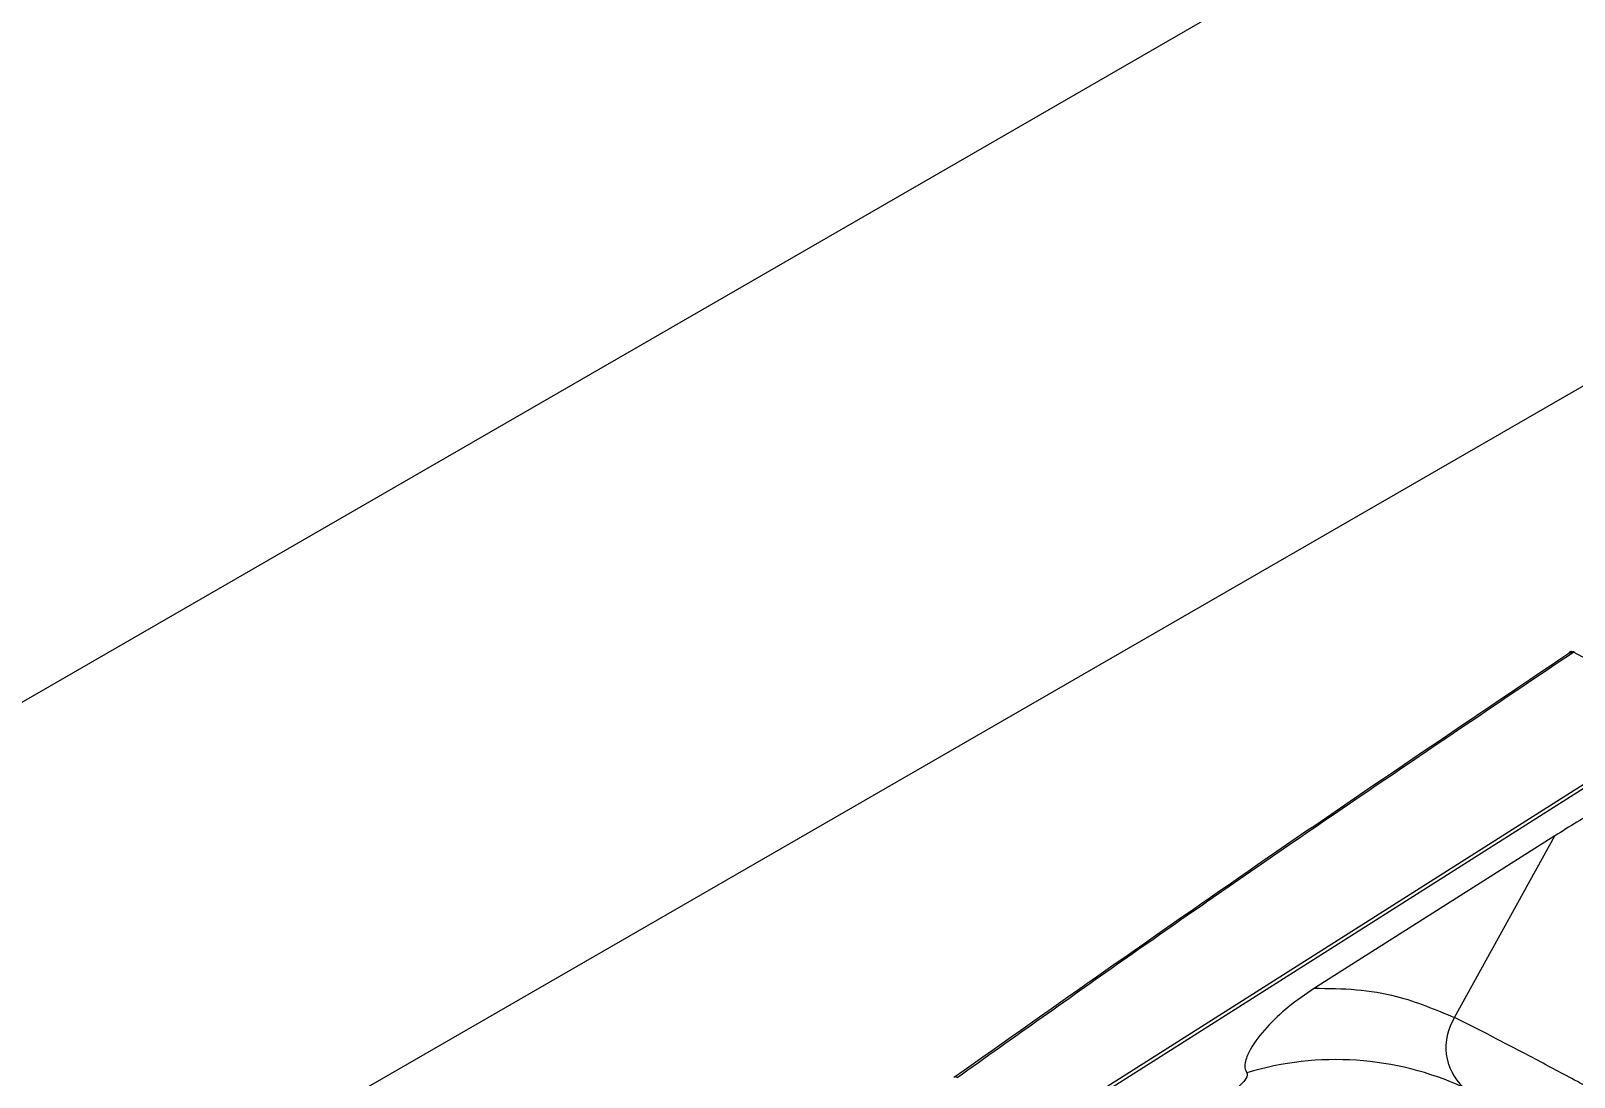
# Model space of a CAD drawing. Header units: millimetres. Extents: x -356 to 237, y 0 to 365.
# Drawn here: x -191.386 to -187.076, y 281.821 to 284.744 of the extents above; entities that cross this region are included whole.
import ezdxf

# ---------------------------------------------------------------- set-up
doc = ezdxf.new("R2010")
doc.units = ezdxf.units.MM

msp = doc.modelspace()

# ---------------------------------------------------------------- linework, layer by layer
at = {"color": 7, "linetype": 'Continuous', "lineweight": 25}
for p, q in [((-167.7416, 296.5319), (-242.5039, 253.3726)), ((-182.0838, 286.6196), (-212.503, 269.0589)), ((-188.6248, 281.6404), (-185.0867, 283.8844)), ((-188.6124, 281.6373), (-185.0867, 283.8734)), ((-187.078, 283.0085), (-187.0759, 283.0097)), ((-186.8336, 282.8759), (-187.078, 283.0085)), ((-187.1298, 282.4953), (-187.8014, 282.0693)), ((-187.4096, 281.9874), (-187.1298, 282.4953))]:
    msp.add_line(p, q, dxfattribs=at)
for centre, radius, start, end in [((-187.2816, 281.9045), 0.1525, 147.0692, 227.3399), ((-187.7411, 281.013), 0.8569, 65.4397, 106.886), ((-188.8045, 281.8104), 0.011, 59.3895, 110.5784)]:
    msp.add_arc(centre, radius, start, end, dxfattribs=at)
for points, knots in [([(-187.0911, 283.0041), (-187.3815, 282.8083), (-187.9572, 282.4201), (-188.5246, 282.0196), (-188.8059, 281.8211)], [0, 0, 0, 0, 0.504224, 1, 1, 1, 1]), ([(-188.7989, 281.8199), (-188.6408, 281.9323), (-188.3237, 282.1576), (-187.7508, 282.5549), (-187.3336, 282.8362), (-187.078, 283.0085)], [0, 0, 0, 0, 0.278276, 0.55796, 1, 1, 1, 1]), ([(-187.078, 283.0085), (-187.0796, 283.0092), (-187.0826, 283.0105), (-187.0872, 283.01), (-187.0901, 283.0074), (-187.0908, 283.0052), (-187.0911, 283.0041)], [0, 0, 0, 0, 0.317308, 0.588714, 0.788296, 1, 1, 1, 1]), ([(-187.0911, 283.0041), (-187.089, 283.0056), (-187.0854, 283.0083), (-187.0809, 283.0087), (-187.079, 283.0088)], [0, 0, 0, 0, 0.585237, 1, 1, 1, 1]), ([(-187.0759, 283.0095), (-187.0767, 283.0094), (-187.0777, 283.0094), (-187.0787, 283.009), (-187.079, 283.0089)], [0, 0, 0, 0, 0.702276, 1, 1, 1, 1]), ([(-186.3881, 282.8397), (-186.4228, 282.8281), (-186.4951, 282.8039), (-186.6059, 282.7616), (-186.7135, 282.7165), (-186.8122, 282.6711), (-186.9075, 282.6235), (-187.0134, 282.5668), (-187.0887, 282.5205), (-187.1298, 282.4953)], [0, 0, 0, 0, 0.133946, 0.27886, 0.434032, 0.560725, 0.676444, 0.823614, 1, 1, 1, 1]), ([(-187.8014, 282.0693), (-187.8262, 282.0524), (-187.8738, 282.0197), (-187.9343, 281.9621), (-187.9754, 281.9108), (-187.9935, 281.8712), (-187.9969, 281.8477), (-187.9921, 281.8375), (-187.99, 281.8329)], [0, 0, 0, 0, 0.282125, 0.54349, 0.785693, 0.895454, 0.953269, 1, 1, 1, 1]), ([(-187.8014, 282.0693), (-187.7622, 282.0689), (-187.685, 282.0682), (-187.5512, 282.0465), (-187.4629, 282.0096), (-187.4096, 281.9874)], [0, 0, 0, 0, 0.29153, 0.57263, 1, 1, 1, 1]), ([(-186.9814, 281.7625), (-187.0228, 281.7848), (-187.1018, 281.8275), (-187.215, 281.8875), (-187.3163, 281.9403), (-187.38, 281.9725), (-187.4096, 281.9874)], [0, 0, 0, 0, 0.291594, 0.557463, 0.794449, 1, 1, 1, 1]), ([(-187.99, 281.8329), (-187.9894, 281.8313), (-187.988, 281.8277), (-187.9944, 281.8103), (-188.0144, 281.7928), (-188.0359, 281.7758), (-188.0529, 281.764), (-188.0617, 281.7582), (-188.0674, 281.7545)], [0, 0, 0, 0, 0.042951, 0.100812, 0.459041, 0.724031, 0.822123, 1, 1, 1, 1])]:
    msp.add_open_spline(points, degree=3, knots=knots, dxfattribs=at)

doc.saveas('drawing.dxf')
